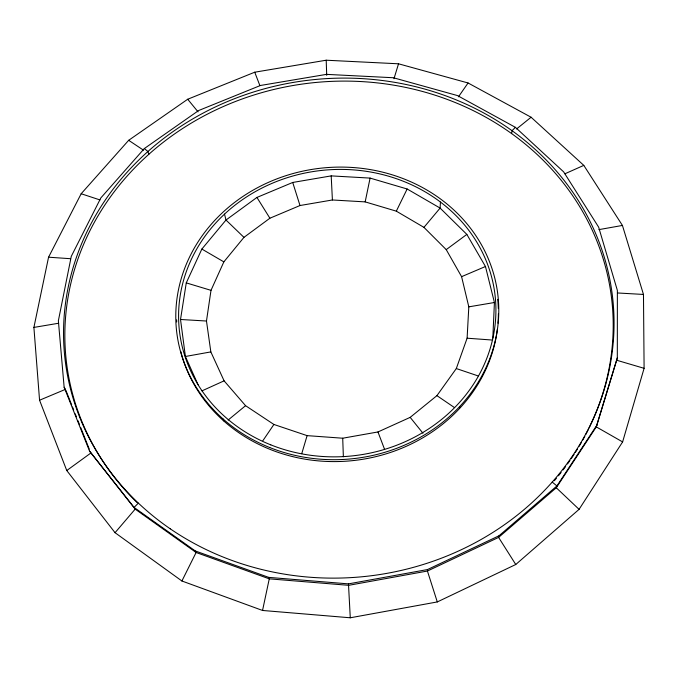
<?xml version="1.0" encoding="UTF-8"?>
<svg xmlns="http://www.w3.org/2000/svg" width="678" height="678" viewBox="0 0 678 678"><rect width="100%" height="100%" fill="white"/><g stroke="black" fill="none" stroke-linecap="round" stroke-linejoin="round"><path stroke-width="1.02" d="M617.319 357.925L617.378 290.455L598.657 227.164L563.621 171.848L515.407 127.337L457.464 95.573L393.325 77.741L326.516 74.368L260.479 85.47L198.637 110.531L144.329 148.55L100.844 197.917L71.283 256.335L58.367 320.745L64.139 387.231L89.572 451.15L135.176 509.119L196.112 552.494L269.268 578.842L348.687 585.317L427.428 571.037L498.593 537.4L556.282 487.762L596.284 426.886L617.319 357.925L596.284 426.886L622.616 441.92L579.08 509.348L515.763 564.503L437.293 601.937L350.28 617.785L262.547 610.463L181.907 580.995L115.048 532.696L66.758 470.532L39.561 400.215L33.9 327.415L48.562 257.199L81.165 193.747L128.676 140.304L187.704 99.242L254.733 72.207L326.203 60.215L398.528 63.8L468.066 82.979L531.086 117.235L583.8 165.381L622.429 225.443L643.473 294.447L644.1 368.315L622.616 441.92M492.821 337.983L494.423 302.507L485.465 266.513L466.845 234.402L440.107 208.087L407.147 188.993L370.095 178.094L331.195 175.89L292.726 182.458L256.937 197.434L225.986 220.036L201.858 249.063L186.264 282.887L180.518 319.482L185.399 356.484L198.044 384.723M467.108 338.203L468.812 306.846L461.591 276.666L446.226 249.623L423.945 227.367L396.325 211.163L365.171 201.883L332.406 199.976L299.998 205.527L269.895 218.223L243.953 237.359L223.85 261.869L211.002 290.345L206.476 321.025L210.841 351.907L224.096 380.841L245.572 405.681L273.904 424.462L307.109 435.632L342.712 438.217L377.968 431.954L410.182 417.36L436.929 395.638L456.311 368.552L467.108 338.203L491.703 340M440.446 202.044L440.107 208.087L423.945 227.367M597.089 424.86L556.935 485.948L499.016 535.773L427.547 569.545L427.428 571.037L437.293 601.937M459.498 408.546L459.735 406.469M511.619 133.591L512.034 130.701L515.407 127.337M365.171 201.883L370.095 178.094M262.547 610.463L269.268 578.842L268.708 577.385L195.247 550.934L134.075 507.415L89.572 451.15M499.016 535.773L498.593 537.4L515.763 564.503M301.735 453.692L307.109 435.632M393.96 78.758L398.528 63.8M396.325 211.163L407.147 188.993M181.907 580.995L196.112 552.494L195.247 550.934M262.878 440.692L273.904 424.462M458.455 96.818L468.066 82.979M115.048 532.696L135.176 509.119L134.075 507.415L138.388 503.118M228.155 420.021L245.572 405.681M516.594 128.939L531.086 117.235M446.226 249.623L466.845 234.402M66.758 470.532L90.827 453.057M201.951 390.875L224.096 380.841M564.901 173.797L583.8 165.381M461.591 276.666L485.465 266.513M39.561 400.215L65.469 389.341L64.139 387.231M185.399 356.484L210.841 351.907M268.708 577.385L348.467 583.877L427.547 569.545M598.92 229.622L622.429 225.443M468.812 306.846L494.423 302.507M33.9 327.415L58.655 323.236M617.565 292.972L643.473 294.447M180.518 319.482L206.476 321.025M48.562 257.199L70.436 258.699M616.446 360.171L644.1 368.315M186.264 282.887L211.002 290.345M81.165 193.747L99.971 199.934M456.311 368.552L478.092 375.909M201.858 249.063L223.85 261.869M128.676 140.304L143.516 150.194M436.929 395.638L454.362 407.512M144.329 148.55L147.931 151.499L148.846 154.296M552.206 482.083L556.935 485.948L556.282 487.762L579.08 509.348M243.953 237.359L225.986 220.036L224.52 214.121M187.704 99.242L198.061 111.862M410.182 417.36L422.962 433.225M256.937 197.434L269.895 218.223M65.859 390.316L71.715 405.02M72.495 406.986L73.665 409.927M75.224 413.843L76.394 416.784M77.953 420.707L79.512 424.631M80.682 427.572L89.267 449.133M254.733 72.207L259.877 85.581M377.968 431.954L384.596 449.421M222.935 418.843L223.655 420.86M292.726 182.458L299.998 205.527M348.467 583.877L350.28 617.785M331.195 175.89L332.406 199.976M342.712 438.217L343.365 456.76M326.203 60.215L326.711 75.36M137.168 502.644A274.437 248.962 -5.9 0 1 127.091 176.094A274.437 248.962 -5.9 0 1 481.651 114.929A274.437 248.962 -5.9 0 1 590.826 424.386M590.394 425.301A274.437 248.962 -5.9 0 1 589.063 428.064M588.148 429.903A274.437 248.962 -5.9 0 1 585.792 434.479M584.817 436.301A274.437 248.962 -5.9 0 1 582.817 439.946M581.275 442.666A274.437 248.962 -5.9 0 1 579.148 446.277M577.512 448.972A274.437 248.962 -5.9 0 1 575.266 452.54M574.113 454.319A274.437 248.962 -5.9 0 1 571.181 458.718M569.969 460.464A274.437 248.962 -5.9 0 1 567.52 463.938M565.638 466.515A274.437 248.962 -5.9 0 1 563.079 469.922M561.113 472.447A274.437 248.962 -5.9 0 1 558.452 475.778M556.426 478.244A274.437 248.962 -5.9 0 1 554.367 480.694M497.711 299.345A161.025 145.685 -5.9 0 1 498.322 308.592M498.381 313.795A161.025 145.685 -5.9 0 1 497.974 323.211M497.33 329.474A161.025 145.685 -5.9 0 1 346.534 461.167A161.025 145.685 -5.9 0 1 180.772 351.467M176.687 321.974A161.025 145.685 -5.9 0 1 176.653 319.872M170.271 528.832A275.514 249.724 -5.9 0 0 611.539 356.848A275.514 249.724 -5.9 0 0 234.58 98.666A275.514 249.724 -5.9 0 0 170.271 528.832M269.751 447.539A161.652 146.134 -5.9 0 0 498.093 296.922A161.652 146.134 -5.9 0 0 243.995 195.739A161.652 146.134 -5.9 0 0 269.751 447.539M270.768 444.853A158.822 143.558 -5.9 0 0 495.254 297.074A158.822 143.558 -5.9 0 0 245.724 197.468A158.822 143.558 -5.9 0 0 270.768 444.853"/></g></svg>
